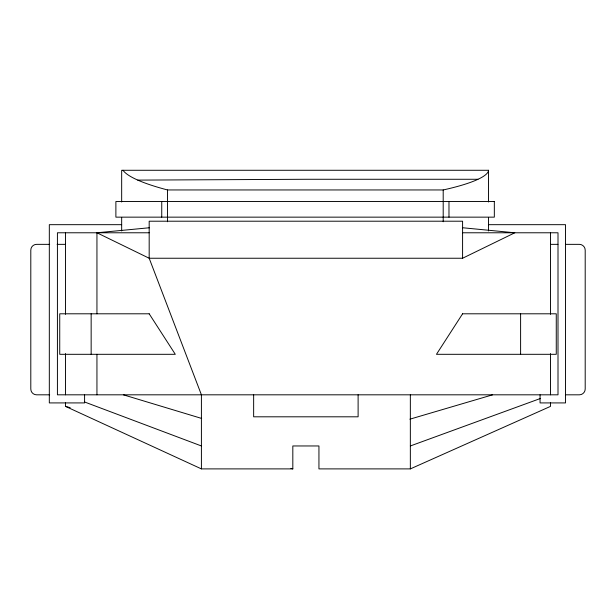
<?xml version="1.0" encoding="UTF-8"?>
<svg xmlns="http://www.w3.org/2000/svg" width="616" height="616" viewBox="0 0 616 616"><rect width="100%" height="100%" fill="white"/><g stroke="black" fill="none" stroke-linecap="round" stroke-linejoin="round"><path stroke-width="0.92" d="M96.943 313.798L96.943 232.779L149.18 258.243L462.585 258.243L514.822 232.779L462.616 227.751M65.519 402.825L65.519 406.391L201.409 468.892L292.823 468.892L292.823 445.961L318.942 445.961L318.942 468.892L410.348 468.892L550.481 406.391L550.481 402.825M410.348 445.961L540.532 398.444M409.91 419.173L492.608 394.817M96.943 232.779L149.472 227.751M137.768 180.111L306.976 179.271L477.985 179.271M488.542 202.01L488.542 170.278L121.668 170.278L121.668 202.01M123.023 170.278A134.296 24.525 5.9 0 0 167.529 189.951L443.197 189.951A100.901 18.264 -5.9 0 0 476.191 180.111L479.825 178.409A100.901 18.264 -5.9 0 0 488.542 170.278M121.668 224.678L49.319 224.678L49.319 402.918L84.584 402.918L84.584 394.817M488.542 224.678L565.527 224.678L565.527 402.918L540.063 402.918L540.063 394.817M149.18 232.779L57.419 232.779L57.419 394.817L558.004 394.817L558.004 232.779L462.585 232.779M49.657 244.352L36.59 244.352A5.79 5.79 0 0 0 30.8 250.135L30.8 389.027A5.79 5.79 0 0 0 36.59 394.817L49.657 394.817M57.119 244.352L65.519 244.352M550.481 244.352L557.942 244.352M565.411 244.352L579.41 244.352C582.513 244.329 585.223 247.039 585.2 250.135L585.2 389.027C585.223 392.123 582.513 394.833 579.41 394.817L565.411 394.817M65.519 406.391L70.162 407.661M290.968 468.376L292.823 468.892M123.392 394.817L201.663 418.441M84.423 401.925L201.409 445.961M550.481 232.779L550.481 314.314M550.481 353.584L550.481 394.817M520.605 313.798L520.605 354.308M488.542 217.394L488.542 230.977M462.585 258.243L462.585 221.206L149.18 221.206L149.18 258.243L201.409 394.817L201.409 468.892M448.979 201.524L448.979 217.148M443.197 189.951L443.197 221.745M410.348 394.817L410.348 468.892M358.112 394.817L358.112 416.809L253.646 416.809L253.646 394.817M167.529 189.951L167.529 221.745M161.746 201.524L161.746 217.148M121.668 217.394L121.668 230.977M96.943 354.308L96.943 394.817M91.153 313.798L91.153 354.308M65.519 232.779L65.519 314.314M65.519 353.584L65.519 394.817M462.585 313.798L436.467 354.308L556.263 354.308L556.263 313.798L462.585 313.798M494.332 201.524L115.885 201.524L115.885 217.148L494.332 217.148L494.332 201.524M149.18 313.798L59.737 313.798L59.737 354.308L175.298 354.308L149.18 313.798"/></g></svg>
